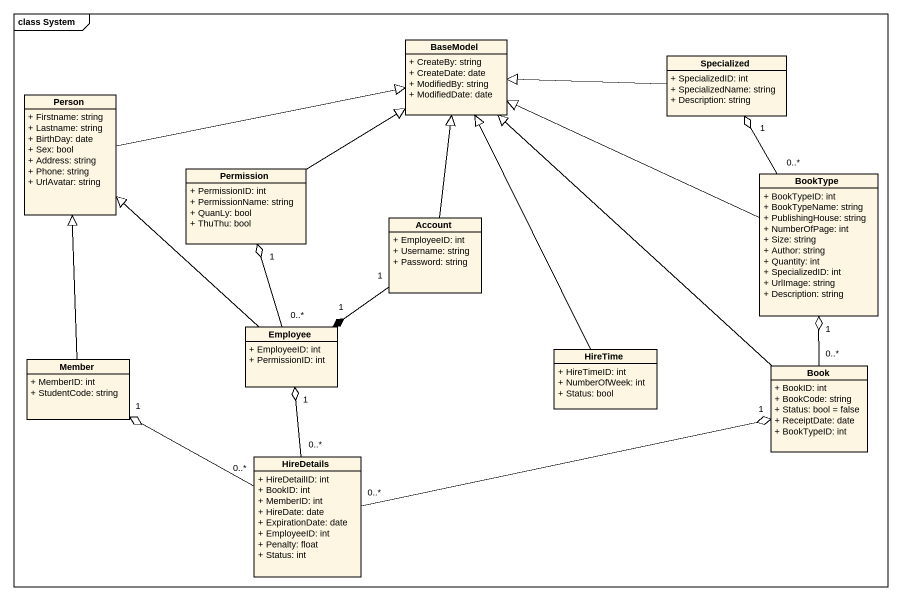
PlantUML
@startuml
mainframe class System
hide circle
hide empty members
skinparam classAttributeIconSize 0
class BaseModel {
  + CreateBy: string
  + CreateDate: date
  + ModifiedBy: string
  + ModifiedDate: date
}
class Specialized {
  + SpecializedID: int
  + SpecializedName: string
  + Description: string
}
class "Person" as Person_ {
  + Firstname: string
  + Lastname: string
  + BirthDay: date
  + Sex: bool
  + Address: string
  + Phone: string
  + UrlAvatar: string
}
class Permission {
  + PermissionID: int
  + PermissionName: string
  + QuanLy: bool
  + ThuThu: bool
}
class BookType {
  + BookTypeID: int
  + BookTypeName: string
  + PublishingHouse: string
  + NumberOfPage: int
  + Size: string
  + Author: string
  + Quantity: int
  + SpecializedID: int
  + UrlImage: string
  + Description: string
}
class Account {
  + EmployeeID: int
  + Username: string
  + Password: string
}
class Member {
  + MemberID: int
  + StudentCode: string
}
class Employee {
  + EmployeeID: int
  + PermissionID: int
}
class HireTime {
  + HireTimeID: int
  + NumberOfWeek: int
  + Status: bool
}
class Book {
  + BookID: int
  + BookCode: string
  + Status: bool = false
  + ReceiptDate: date
  + BookTypeID: int
}
class HireDetails {
  + HireDetailID: int
  + BookID: int
  + MemberID: int
  + HireDate: date
  + ExpirationDate: date
  + EmployeeID: int
  + Penalty: float
  + Status: int
}
Specialized -left-|> BaseModel
Person_ -right-|> BaseModel
Permission -up-|> BaseModel
BookType -left-|> BaseModel
BookType "0..*" -up-o "1" Specialized
Account -up-|> BaseModel
Account "1" --* "1" Employee
Member -up-|> Person_
Employee -up-|> Person_
Employee "0..*" -up-o "1" Permission
HireTime -up-|> BaseModel
Book -up-|> BaseModel
Book "0..*" -up-o "1" BookType
HireDetails "0..*" -left-o "1" Member
HireDetails "0..*" -up-o "1" Employee
HireDetails "0..*" -right-o "1" Book
@enduml
